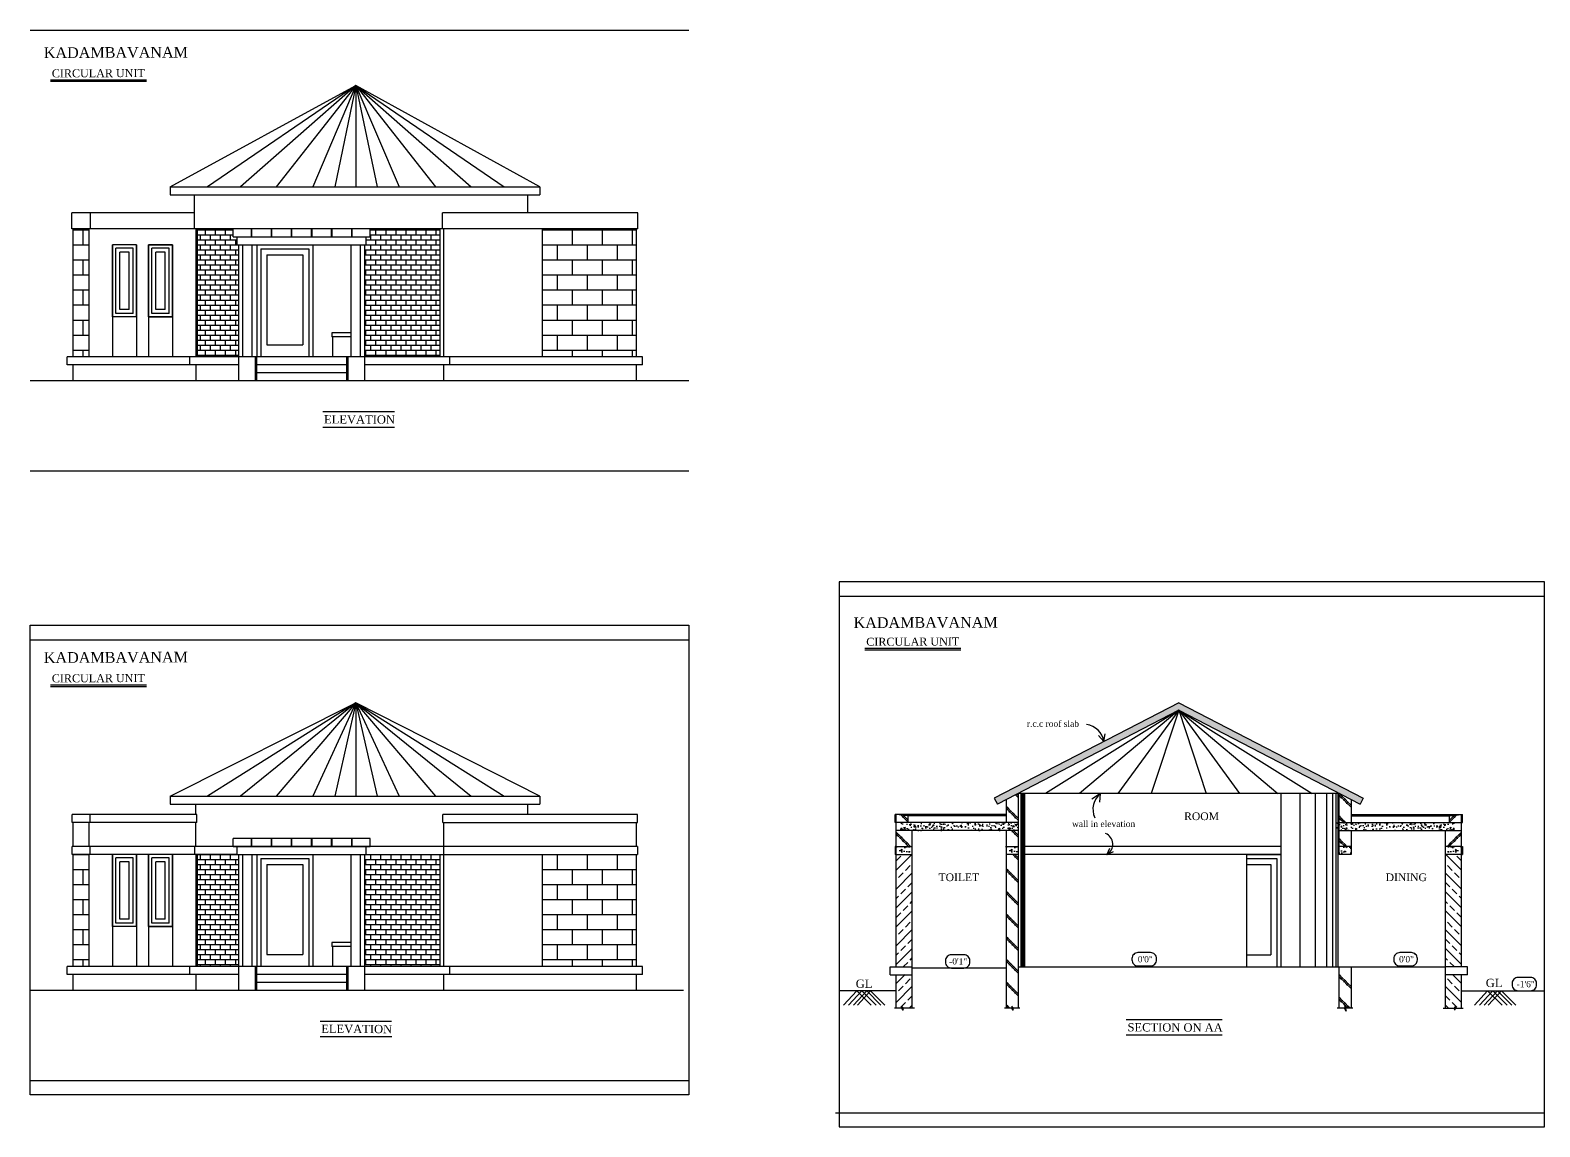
# Model space of a CAD drawing. Extents: x -87 to 3795, y -1857 to 1499.
# Drawn here: x 1972 to 3102, y 677 to 1499 of the extents above; entities that cross this region are included whole.
import ezdxf
from ezdxf.enums import TextEntityAlignment as Align

# ---------------------------------------------------------------- set-up
doc = ezdxf.new("R2010")
doc.units = 0
doc.header["$LTSCALE"] = 20
doc.header["$MEASUREMENT"] = 0
doc.layers.get('0').update_dxf_attribs({"linetype": 'CONTINUOUS'})
for name, color, linetype in [('border', 230, 'CONTINUOUS'), ('DETTEXT', 7, 'CONTINUOUS'), ('DOOR', 1, 'CONTINUOUS'), ('HATCH', 8, 'CONTINUOUS'), ('levels', 2, 'CONTINUOUS'), ('Stone', 8, 'CONTINUOUS'), ('text', 2, 'CONTINUOUS'), ('TEXTS', 2, 'CONTINUOUS'), ('TILE', 22, 'CONTINUOUS'), ('wall', 13, 'CONTINUOUS'), ('window', 4, 'CONTINUOUS')]:
    doc.layers.add(name, color=color, linetype=linetype)
doc.layers.add('correct', color=230, linetype='CONTINUOUS', plot=False)
doc.styles.add('STYLE1', font='times_2.ttf')
doc.styles.add('style5', font='times_2.ttf')
pattern_1 = [(135, (98864.482, 71477.108), (8.4852814, 8.4852814), [3, 0]), (135, (98865.19, 71477.815), (8.4852814, 8.4852814), [3, 0])]
pattern_2 = [(130, (24252.622, 5466.251), (-7.1726018, -0.6275213), [0.75, -8.25]), (185, (24252.622, 5466.251), (1.3875133, 7.5219213), [0.6, -6.6]), (79.5486, (24252.024, 5466.199), (-5.7850938, 6.8943954), [0.637402, -7.011421]), (133.8158, (24252.622, 5468.251), (-10.6724105, -1.65519), [1.125, -12.375]), (83.3644, (24251.732, 5468.113), (-9.346627, 9.7411787), [0.956103, -10.51713]), (188.8158, (24252.622, 5468.251), (-9.3466195, 9.741186), [0.9, -9.9]), (159, (24251.622, 5467.751), (-5.9690705, -4.0261889), [0.75, -8.25]), (214, (24251.622, 5467.751), (-2.4331533, 7.2515005), [0.6, -6.6]), (108.5486, (24251.1244, 5467.416), (-8.4022263, 3.225305), [0.637402, -7.011421]), (142.5, (24252.6218, 5466.2513), (-0.12159855, 3.32893854), [0, -6.52, 0, -6.7, 0, -6.625]), (172.5, (24252.6218, 5466.2513), (-2.6306954, 3.9441171), [0, -3.82, 0, -6.37, 0, -2.525]), (212.5, (24254.8518, 5466.2513), (-5.33822436, -0.22554872), [0, -2.5, 0, -7.8, 0, -10.35]), (222.5, (24255.852, 5466.2513), (-5.8318617, 1.0010498), [0, -3.25, 0, -5.18, 0, -7.35])]
pattern_3 = [(0, (-93401.634, 73218.856), (0, 3.75), []), (90, (-93401.634, 73218.856), (-7.5, 5e-16), [3.75, -3.75]), (90, (-93397.884, 73218.856), (-7.5, 5e-16), [-3.75, 3.75])]
pattern_4 = [(0, (-93401.634, 73675.266), (0, 3.75), []), (90, (-93401.634, 73675.266), (-7.5, 5e-16), [3.75, -3.75]), (90, (-93397.884, 73675.266), (-7.5, 5e-16), [-3.75, 3.75])]

msp = doc.modelspace()

# ---------------------------------------------------------------- hatches: boundary and pattern name
at = {"layer": 'HATCH'}
h = msp.add_hatch(dxfattribs=at)
h.set_pattern_fill('AR-CONC', color=8, style=0)
h.set_pattern_definition([(130, (99036.8405, 73218.856), (-7.17260183, -0.62752135), [0.75, -8.25]), (185, (99036.8405, 73218.856), (1.38751334, 7.52192134), [0.6, -6.6]), (79.5486, (99036.243, 73218.804), (-5.7850938, 6.89439542), [0.6374019, -7.0114211]), (133.8158, (99036.8405, 73220.856), (-10.6724105, -1.65519014), [1.125, -12.375]), (83.3644, (99035.951, 73220.718), (-9.3466271, 9.7411787), [0.9561029, -10.51713]), (188.8158, (99036.84, 73220.856), (-9.3466195, 9.741186), [0.9, -9.9]), (159, (99035.8405, 73220.356), (-5.96907052, -4.0261889), [0.75, -8.25]), (214, (99035.8405, 73220.356), (-2.4331533, 7.25150045), [0.6, -6.6]), (108.5486, (99035.343, 73220.0206), (-8.4022263, 3.22530497), [0.6374019, -7.0114211]), (142.5, (99036.8405, 73218.856), (-0.121598553, 3.32893854), [0, -6.52, 0, -6.7, 0, -6.625]), (172.5, (99036.8405, 73218.856), (-2.63069537, 3.94411712), [0, -3.82, 0, -6.37, 0, -2.525]), (212.5, (99039.0705, 73218.856), (-5.33822436, -0.22554872), [0, -2.5, 0, -7.8, 0, -10.35]), (222.5, (99040.0705, 73218.856), (-5.8318617, 1.00104982), [0, -3.25, 0, -5.18, 0, -7.35])])
h.paths.add_polyline_path([(2773.2, 964.7), (2772.1, 964.1), (2771.3, 963.7), (2693.6, 923.4), (2695.9, 919), (2831.6, 989.3), (2967.3, 919), (2969.6, 923.4), (2831.6, 995)])
h = msp.add_hatch(dxfattribs=at)
h.set_pattern_fill('BRICK HATCH', color=8, angle=45, style=0)
h.set_pattern_definition([(135, (98864.482, 71472.755), (8.4852814, 8.4852814), [3, 0]), (135, (98865.19, 71473.462), (8.4852814, 8.4852814), [3, 0])])
h.paths.add_polyline_path([(2702.6, 905.3), (2702.6, 922.4), (2711.6, 927.1), (2711.6, 905.3)])
h = msp.add_hatch(dxfattribs=at)
h.set_pattern_fill('BRICK HATCH', color=8, angle=45, style=0)
h.set_pattern_definition(pattern_1)
h.paths.add_polyline_path([(2951.6, 905.3), (2960.6, 905.3), (2960.6, 922.4), (2951.6, 927.1)])
h.paths.add_polyline_path([(2960.6, 899.3), (2951.6, 899.3), (2951.6, 887.3), (2960.6, 887.3)])
h = msp.add_hatch(dxfattribs=at)
h.set_pattern_fill('BRICK HATCH', color=8, angle=45, style=0)
h.set_pattern_definition([(135, (98861.317, 71477.108), (8.4852814, 8.4852814), [3, 0]), (135, (98862.024, 71477.815), (8.4852814, 8.4852814), [3, 0])])
h.paths.add_polyline_path([(2629.2, 905.3), (2629.2, 910.3), (2620.2, 911.3), (2620.2, 905.3)])
h = msp.add_hatch(dxfattribs=at)
h.set_pattern_fill('AR-CONC', color=256, style=0)
h.set_pattern_definition([(130, (24252.622, 5472.251), (-7.1726018, -0.6275213), [0.75, -8.25]), (185, (24252.622, 5472.251), (1.3875133, 7.5219213), [0.6, -6.6]), (79.5486, (24252.024, 5472.199), (-5.7850938, 6.8943954), [0.637402, -7.011421]), (133.8158, (24252.622, 5474.251), (-10.6724105, -1.65519), [1.125, -12.375]), (83.3644, (24251.732, 5474.113), (-9.346627, 9.7411787), [0.956103, -10.51713]), (188.8158, (24252.622, 5474.251), (-9.3466195, 9.741186), [0.9, -9.9]), (159, (24251.622, 5473.751), (-5.9690705, -4.0261889), [0.75, -8.25]), (214, (24251.622, 5473.751), (-2.4331533, 7.2515005), [0.6, -6.6]), (108.5486, (24251.1244, 5473.416), (-8.4022263, 3.225305), [0.637402, -7.011421]), (142.5, (24252.6218, 5472.2513), (-0.12159855, 3.32893854), [0, -6.52, 0, -6.7, 0, -6.625]), (172.5, (24252.6218, 5472.2513), (-2.6306954, 3.9441171), [0, -3.82, 0, -6.37, 0, -2.525]), (212.5, (24254.8518, 5472.2513), (-5.33822436, -0.22554872), [0, -2.5, 0, -7.8, 0, -10.35]), (222.5, (24255.852, 5472.2513), (-5.8318617, 1.0010498), [0, -3.25, 0, -5.18, 0, -7.35])])
h.paths.add_polyline_path([(2623.4, 905.3), (2711.6, 905.3), (2711.6, 899.3), (2623.4, 899.3)])
h = msp.add_hatch(dxfattribs=at)
h.set_pattern_fill('AR-CONC', color=256, style=0)
h.set_pattern_definition([(50, (-18591.1185, 5472.251), (7.1726018, -0.6275213), [0.75, -8.25]), (355, (-18591.1185, 5472.251), (-1.3875133, 7.5219213), [0.6, -6.6]), (100.4514, (-18590.521, 5472.199), (5.7850938, 6.8943954), [0.637402, -7.011421]), (46.1842, (-18591.1185, 5474.251), (10.6724105, -1.65519), [1.125, -12.375]), (96.6356, (-18590.229, 5474.113), (9.346627, 9.7411787), [0.956103, -10.51713]), (351.1842, (-18591.119, 5474.251), (9.3466195, 9.741186), [0.9, -9.9]), (21, (-18590.1185, 5473.751), (5.9690705, -4.0261889), [0.75, -8.25]), (326, (-18590.1185, 5473.751), (2.4331533, 7.2515005), [0.6, -6.6]), (71.4514, (-18589.621, 5473.416), (8.4022263, 3.225305), [0.637402, -7.011421]), (37.5, (-18591.1185, 5472.2513), (0.12159855, 3.32893854), [0, -6.52, 0, -6.7, 0, -6.625]), (7.5, (-18591.1185, 5472.2513), (2.6306954, 3.9441171), [0, -3.82, 0, -6.37, 0, -2.525]), (327.5, (-18593.3485, 5472.2513), (5.33822436, -0.22554872), [0, -2.5, 0, -7.8, 0, -10.35]), (317.5, (-18594.3485, 5472.2513), (5.8318617, 1.0010498), [0, -3.25, 0, -5.18, 0, -7.35])])
h.paths.add_polyline_path([(3038.1, 905.3), (2949.9, 905.3), (2949.9, 899.3), (3038.1, 899.3)])
h = msp.add_hatch(dxfattribs=at)
h.set_pattern_fill('BRICK HATCH', color=8, angle=45, style=0)
h.set_pattern_definition([(45, (-93197.945, 71477.108), (-8.4852814, 8.4852814), [3, 0]), (45, (-93198.652, 71477.815), (-8.4852814, 8.4852814), [3, 0])])
h.paths.add_polyline_path([(3034.2, 905.3), (3034.2, 910.3), (3043.2, 911.3), (3043.2, 905.3)])
h = msp.add_hatch(dxfattribs=at)
h.set_pattern_fill('BRICK HATCH', color=8, angle=45, style=0)
h.set_pattern_definition([(135, (98861.317, 71459.219), (8.4852814, 8.4852814), [3, 0]), (135, (98862.024, 71459.926), (8.4852814, 8.4852814), [3, 0])])
h.paths.add_polyline_path([(2632.2, 887.4), (2632.2, 899.3), (2620.2, 899.3), (2620.2, 887.4)])
h = msp.add_hatch(dxfattribs=at)
h.set_pattern_fill('BRICK HATCH', color=8, angle=45, style=0)
h.set_pattern_definition(pattern_1)
h.paths.add_polyline_path([(2702.6, 887.3), (2711.6, 887.3), (2711.6, 899.3), (2702.6, 899.3)])
h = msp.add_hatch(dxfattribs=at)
h.set_pattern_fill('BRICK HATCH', color=8, angle=45, style=0)
h.set_pattern_definition([(45, (-93197.945, 71459.219), (-8.4852814, 8.4852814), [3, 0]), (45, (-93198.652, 71459.926), (-8.4852814, 8.4852814), [3, 0])])
h.paths.add_polyline_path([(3031.2, 887.4), (3031.2, 899.3), (3043.2, 899.3), (3043.2, 887.4)])
h = msp.add_hatch(dxfattribs=at)
h.set_pattern_fill('AR-CONC', color=256, style=0)
h.set_pattern_definition([(130, (24170.2413, 5466.251), (-7.1726018, -0.6275213), [0.75, -8.25]), (185, (24170.241, 5466.251), (1.3875133, 7.5219213), [0.6, -6.6]), (79.5486, (24169.6436, 5466.199), (-5.7850938, 6.8943954), [0.637402, -7.011421]), (133.8158, (24170.241, 5468.251), (-10.6724105, -1.65519), [1.125, -12.375]), (83.3644, (24169.352, 5468.113), (-9.346627, 9.7411787), [0.956103, -10.51713]), (188.8158, (24170.241, 5468.251), (-9.3466195, 9.741186), [0.9, -9.9]), (159, (24169.2413, 5467.751), (-5.9690705, -4.0261889), [0.75, -8.25]), (214, (24169.241, 5467.751), (-2.4331533, 7.2515005), [0.6, -6.6]), (108.5486, (24168.744, 5467.416), (-8.4022263, 3.225305), [0.637402, -7.011421]), (142.5, (24170.2413, 5466.2513), (-0.12159855, 3.32893854), [0, -6.52, 0, -6.7, 0, -6.625]), (172.5, (24170.2413, 5466.2513), (-2.6306954, 3.9441171), [0, -3.82, 0, -6.37, 0, -2.525]), (212.5, (24172.4713, 5466.2513), (-5.33822436, -0.22554872), [0, -2.5, 0, -7.8, 0, -10.35]), (222.5, (24173.4713, 5466.2513), (-5.8318617, 1.0010498), [0, -3.25, 0, -5.18, 0, -7.35])])
h.paths.add_polyline_path([(2620.2, 887.4), (2632.2, 887.4), (2632.2, 881.4), (2620.2, 881.4)])
h = msp.add_hatch(dxfattribs=at)
h.set_pattern_fill('ANSI33', color=256, scale=40, style=0)
h.set_pattern_definition([(45, (-94920.049, 73218.856), (-7.0710678, 7.0710678), []), (45, (-94912.978, 73218.856), (-7.0710678, 7.0710678), [5, -2.5])])
h.paths.add_polyline_path([(2632.2, 791.4), (2620.2, 791.4), (2620.2, 766.2), (2624.4, 766.2), (2625.3, 764.8), (2624.4, 767.8), (2625.3, 766.2), (2632.2, 766.2)])
h.paths.add_polyline_path([(2632.2, 881.4), (2620.2, 881.4), (2620.2, 797.4), (2632.2, 797.4)])
h = msp.add_hatch(dxfattribs=at)
h.set_pattern_fill('AR-CONC', color=256, style=0)
h.set_pattern_definition(pattern_2)
h.paths.add_polyline_path([(2702.6, 887.3), (2711.6, 887.3), (2711.6, 881.3), (2702.6, 881.3)])
h = msp.add_hatch(dxfattribs=at)
h.set_pattern_fill('BRICK HATCH', color=8, angle=45, style=0)
h.set_pattern_definition(pattern_1)
h.paths.add_polyline_path([(2711.6, 881.3), (2702.6, 881.3), (2702.6, 766.2), (2706.8, 766.2), (2707.7, 764.8), (2706.8, 767.8), (2707.7, 766.2), (2711.6, 766.2)])
h = msp.add_hatch(dxfattribs=at)
h.set_pattern_fill('AR-CONC', color=256, style=0)
h.set_pattern_definition(pattern_2)
h.paths.add_polyline_path([(2951.6, 887.3), (2960.6, 887.3), (2960.6, 881.3), (2951.6, 881.3)])
h = msp.add_hatch(dxfattribs=at)
h.set_pattern_fill('AR-CONC', color=256, style=0)
h.set_pattern_definition([(50, (-18506.8685, 5466.251), (7.1726018, -0.6275213), [0.75, -8.25]), (355, (-18506.8685, 5466.251), (-1.3875133, 7.5219213), [0.6, -6.6]), (100.4514, (-18506.271, 5466.199), (5.7850938, 6.8943954), [0.637402, -7.011421]), (46.1842, (-18506.8685, 5468.251), (10.6724105, -1.65519), [1.125, -12.375]), (96.6356, (-18505.979, 5468.113), (9.346627, 9.7411787), [0.956103, -10.51713]), (351.1842, (-18506.869, 5468.251), (9.3466195, 9.741186), [0.9, -9.9]), (21, (-18505.8685, 5467.751), (5.9690705, -4.0261889), [0.75, -8.25]), (326, (-18505.8685, 5467.751), (2.4331533, 7.2515005), [0.6, -6.6]), (71.4514, (-18505.371, 5467.416), (8.4022263, 3.225305), [0.637402, -7.011421]), (37.5, (-18506.8685, 5466.2513), (0.12159855, 3.32893854), [0, -6.52, 0, -6.7, 0, -6.625]), (7.5, (-18506.8685, 5466.2513), (2.6306954, 3.9441171), [0, -3.82, 0, -6.37, 0, -2.525]), (327.5, (-18509.0985, 5466.2513), (5.33822436, -0.22554872), [0, -2.5, 0, -7.8, 0, -10.35]), (317.5, (-18510.0985, 5466.2513), (5.8318617, 1.0010498), [0, -3.25, 0, -5.18, 0, -7.35])])
h.paths.add_polyline_path([(3043.2, 887.4), (3031.2, 887.4), (3031.2, 881.4), (3043.2, 881.4)])
h = msp.add_hatch(dxfattribs=at)
h.set_pattern_fill('ANSI33', color=256, scale=40, style=0)
h.set_pattern_definition([(135, (100583.422, 73218.856), (7.0710678, 7.0710678), []), (135, (100576.351, 73218.856), (7.0710678, 7.0710678), [5, -2.5])])
h.paths.add_polyline_path([(3031.2, 791.4), (3043.2, 791.4), (3043.2, 766.2), (3039, 766.2), (3038.1, 764.8), (3039, 767.8), (3038, 766.2), (3031.2, 766.2)])
h.paths.add_polyline_path([(3031.2, 881.4), (3043.2, 881.4), (3043.2, 797.4), (3031.2, 797.4)])
h = msp.add_hatch(dxfattribs=at)
h.set_pattern_fill('BRICK HATCH', color=8, angle=45, style=0)
h.set_pattern_definition(pattern_1)
h.paths.add_polyline_path([(2960.6, 797.3), (2951.6, 797.3), (2951.6, 766.2), (2955.6, 766.2), (2956.9, 764.1), (2955.8, 768.5), (2957.1, 766.2), (2960.6, 766.2)])
at = {"layer": 'Stone', "lineweight": -2}
h = msp.add_hatch(dxfattribs=at)
h.set_pattern_fill('BRICK', color=8, scale=45, style=0)
h.set_pattern_definition([(0, (-95638.32, 73675.266), (0, 11.25), []), (90, (-95638.32, 73675.266), (-22.5, 1e-15), [11.25, -11.25]), (90, (-95627.07, 73675.266), (-22.5, 1e-15), [-11.25, 11.25])])
h.paths.add_polyline_path([(2016.3, 1349.9), (2004.3, 1349.9), (2004.3, 1253.9), (2016.3, 1253.9)])
h = msp.add_hatch(dxfattribs=at)
h.set_pattern_fill('BRICK', color=8, scale=45, style=0)
h.set_pattern_definition([(0, (-95609.564, 73675.266), (0, 11.25), []), (90, (-95609.564, 73675.266), (-22.5, 1e-15), [11.25, -11.25]), (90, (-95598.314, 73675.266), (-22.5, 1e-15), [-11.25, 11.25])])
h.paths.add_polyline_path([(2355.6, 1253.9), (2425.8, 1253.9), (2425.8, 1349.9), (2355.6, 1349.9)])
h = msp.add_hatch(dxfattribs=at)
h.set_pattern_fill('BRICK', color=8, scale=45, style=0)
h.set_pattern_definition([(0, (-95638.32, 73218.856), (0, 11.25), []), (90, (-95638.32, 73218.856), (-22.5, 1e-15), [11.25, -11.25]), (90, (-95627.07, 73218.856), (-22.5, 1e-15), [-11.25, 11.25])])
h.paths.add_polyline_path([(2016.3, 881.4), (2004.3, 881.4), (2004.3, 797.4), (2016.3, 797.4)])
h = msp.add_hatch(dxfattribs=at)
h.set_pattern_fill('BRICK', color=8, scale=45, style=0)
h.set_pattern_definition([(0, (-95609.564, 73218.856), (0, 11.25), []), (90, (-95609.564, 73218.856), (-22.5, 1e-15), [11.25, -11.25]), (90, (-95598.314, 73218.856), (-22.5, 1e-15), [-11.25, 11.25])])
h.paths.add_polyline_path([(2425.8, 881.4), (2355.6, 881.4), (2355.6, 797.4), (2425.8, 797.4)])
at = {"layer": 'TILE'}
h = msp.add_hatch(dxfattribs=at)
h.set_pattern_fill('BRICK', color=256, scale=15, style=0)
h.set_pattern_definition(pattern_4)
h.paths.add_polyline_path([(2097.2, 1349.9), (2097.2, 1253.9), (2128.1, 1253.9), (2128.1, 1337.9), (2127.1, 1337.9), (2127.1, 1343.9), (2124.1, 1343.9), (2124.1, 1349.9)])
h = msp.add_hatch(dxfattribs=at)
h.set_pattern_fill('BRICK', color=256, scale=15, style=0)
h.set_pattern_definition(pattern_4)
h.paths.add_polyline_path([(2278.9, 1253.9), (2278.9, 1349.9), (2226.6, 1349.9), (2226.6, 1343.9), (2223.6, 1343.9), (2223.6, 1337.9), (2222.6, 1337.9), (2222.6, 1253.9)])
h = msp.add_hatch(dxfattribs=at)
h.set_pattern_fill('BRICK', color=256, scale=15, style=0)
h.set_pattern_definition(pattern_3)
h.paths.add_polyline_path([(2128.1, 881.4), (2097.2, 881.4), (2097.2, 797.4), (2128.1, 797.4)])
h = msp.add_hatch(dxfattribs=at)
h.set_pattern_fill('BRICK', color=256, scale=15, style=0)
h.set_pattern_definition(pattern_3)
h.paths.add_polyline_path([(2278.9, 881.4), (2222.6, 881.4), (2222.6, 797.4), (2278.9, 797.4)])

# ---------------------------------------------------------------- linework, layer by layer
at = {"color": 8}
for p, q in [((2215.8, 1457.1), (2104.8, 1381.3)), ((2215.8, 1457.1), (2129.5, 1381.3)), ((2215.8, 1457.1), (2156.2, 1381.3)), ((2215.8, 1457.1), (2183.6, 1381.3)), ((2215.8, 1457.1), (2200, 1381.3)), ((2215.8, 1457.1), (2215.8, 1381.3)), ((2215.8, 1457.1), (2326.9, 1381.3)), ((2215.8, 1457.1), (2302.2, 1381.3)), ((2215.8, 1457.1), (2275.4, 1381.3)), ((2215.8, 1457.1), (2248.1, 1381.3)), ((2215.8, 1457.1), (2231.7, 1381.3)), ((2215.8, 995), (2104.8, 925)), ((2215.8, 995), (2129.5, 925)), ((2215.8, 995), (2156.2, 925)), ((2215.8, 995), (2183.6, 925)), ((2215.8, 995), (2200, 925)), ((2215.8, 995), (2215.8, 925)), ((2215.8, 995), (2326.9, 925)), ((2215.8, 995), (2302.2, 925)), ((2215.8, 995), (2275.4, 925)), ((2215.8, 995), (2248.1, 925)), ((2215.8, 995), (2231.7, 925)), ((2831.6, 989.3), (2731.8, 927.1)), ((2831.6, 989.3), (2757.4, 927.1)), ((2831.6, 989.3), (2786, 927.1)), ((2831.6, 989.3), (2811.1, 927.1)), ((2831.6, 989.3), (2931.4, 927.1)), ((2831.6, 989.3), (2905.7, 927.1)), ((2831.6, 989.3), (2877.2, 927.1)), ((2831.6, 989.3), (2852.1, 927.1))]:
    msp.add_line(p, q, dxfattribs=at)
for p, q in [((2097.2, 1253.9), (2097.2, 1349.9)), ((2124.1, 1343.9), (2124.1, 1349.9)), ((2137.7, 1343.9), (2137.7, 1349.9)), ((2138, 1343.9), (2138, 1349.9)), ((2152.7, 1343.9), (2152.7, 1349.9)), ((2153, 1343.9), (2153, 1349.9)), ((2167.7, 1343.9), (2167.7, 1349.9)), ((2168, 1343.9), (2168, 1349.9)), ((2182.7, 1343.9), (2182.7, 1349.9)), ((2183, 1343.9), (2183, 1349.9)), ((2197.7, 1343.9), (2197.7, 1349.9)), ((2198, 1343.9), (2198, 1349.9)), ((2212.7, 1343.9), (2212.7, 1349.9)), ((2213, 1343.9), (2213, 1349.9)), ((2226.6, 1343.9), (2226.6, 1349.9)), ((2278.9, 1253.9), (2278.9, 1349.9)), ((2124.1, 1343.9), (2226.6, 1343.9)), ((2131.3, 1253.9), (2131.3, 1337.9)), ((2138.3, 1253.9), (2138.3, 1337.9)), ((2212.3, 1253.9), (2212.3, 1337.9)), ((2219.3, 1253.9), (2219.3, 1337.9)), ((2212.3, 1271.9), (2197.8, 1271.9)), ((2197.8, 1271.9), (2197.8, 1268.9)), ((2212.3, 1268.9), (2197.8, 1268.9)), ((2198.6, 1253.9), (2198.6, 1268.9)), ((2222.6, 1253.9), (2128.1, 1253.9)), ((2140.6, 1235.9), (2140.6, 1253.9)), ((2141.6, 1235.9), (2141.6, 1253.9)), ((2209.1, 1247.9), (2141.6, 1247.9)), ((2209.1, 1235.9), (2209.1, 1253.9)), ((2210.1, 1235.9), (2210.1, 1253.9)), ((2209.1, 1241.9), (2141.6, 1241.9)), ((2951.6, 927.1), (2711.6, 927.1)), ((2226.6, 893.4), (2124.1, 893.4)), ((2124.1, 887.4), (2124.1, 893.4)), ((2137.7, 887.4), (2137.7, 893.4)), ((2138, 887.4), (2138, 893.4)), ((2152.7, 887.4), (2152.7, 893.4)), ((2153, 887.4), (2153, 893.4)), ((2167.7, 887.4), (2167.7, 893.4)), ((2168, 887.4), (2168, 893.4)), ((2182.7, 887.4), (2182.7, 893.4)), ((2183, 887.4), (2183, 893.4)), ((2197.7, 887.4), (2197.7, 893.4)), ((2198, 887.4), (2198, 893.4)), ((2212.7, 887.4), (2212.7, 893.4)), ((2213, 887.4), (2213, 893.4)), ((2226.6, 887.4), (2226.6, 893.4)), ((2097.2, 797.4), (2097.2, 881.4)), ((2124.1, 887.4), (2226.6, 887.4)), ((2131.3, 797.4), (2131.3, 881.4)), ((2138.3, 797.4), (2138.3, 881.4)), ((2212.3, 797.4), (2212.3, 881.4)), ((2219.3, 797.4), (2219.3, 881.4)), ((2278.9, 797.4), (2278.9, 881.4)), ((2212.3, 815.4), (2197.8, 815.4)), ((2197.8, 815.4), (2197.8, 812.4)), ((2212.3, 812.4), (2197.8, 812.4)), ((2198.6, 797.4), (2198.6, 812.4)), ((2222.6, 797.4), (2128.1, 797.4)), ((2140.6, 779.4), (2140.6, 797.4)), ((2141.6, 779.4), (2141.6, 797.4)), ((2209.1, 791.4), (2141.6, 791.4)), ((2209.1, 779.4), (2209.1, 797.4)), ((2210.1, 779.4), (2210.1, 797.4)), ((2209.1, 785.4), (2141.6, 785.4))]:
    msp.add_line(p, q)
for points in [[(2961.8, 766.2), (2957.1, 766.2), (2955.8, 768.5), (2956.9, 764.1), (2955.6, 766.2), (2950.3, 766.2)], [(2633.9, 766.2), (2625.3, 766.2), (2624.4, 767.8), (2625.3, 764.8), (2624.4, 766.2), (2618.9, 766.2)], [(2712.8, 766.2), (2707.7, 766.2), (2706.8, 767.8), (2707.7, 764.8), (2706.8, 766.2), (2701.3, 766.2)], [(3029.5, 766.2), (3038, 766.2), (3039, 767.8), (3038.1, 764.8), (3039, 766.2), (3044.5, 766.2)]]:
    msp.add_lwpolyline(points)
at = {"layer": 'border', "lineweight": -2}
for p, q in [((1972.1, 1498.6), (2464.9, 1498.6)), ((1972.1, 1168.6), (2464.9, 1168.6)), ((2577.4, 1074.8), (3105.4, 1074.8)), ((1972.1, 1042.1), (2464.9, 1042.1)), ((1972.1, 712.2), (2464.9, 712.2)), ((2574.7, 688), (3105.4, 688))]:
    msp.add_line(p, q, dxfattribs=at)
at = {"layer": 'correct', "color": 3}
for points in [[(2577.4, 1085.4), (2577.4, 677.4), (3105.4, 677.4), (3105.4, 1085.4)], [(1972.1, 1053.1), (2464.9, 1053.1), (2464.9, 701.3), (1972.1, 701.3)]]:
    msp.add_lwpolyline(points, close=True, dxfattribs=at)
at = {"layer": 'DETTEXT'}
for points in [[(2771.6, 970.4), (2775.6, 965.9), (2776.5, 971.7)], [(2772.6, 920.4), (2773.2, 927.1), (2766.7, 922.8)], [(2779.7, 885.9), (2777.9, 881.3), (2782.9, 883.5)]]:
    msp.add_lwpolyline(points, dxfattribs=at)
for centre, radius, start, end in [((2760.8, 963.7), 15, 8.6751, 82.6959), ((2782.4, 915.3), 15, 127.9992, 205.2167), ((2773.4, 889), 8.83, 300.4279, 67.0922)]:
    msp.add_arc(centre, radius, start, end, dxfattribs=at)
at = {"layer": 'DOOR'}
for p, q in [((2141.6, 1337.9), (2183.6, 1337.9)), ((2141.6, 1337.9), (2141.6, 1253.9)), ((2144.6, 1334.9), (2180.6, 1334.9)), ((2144.6, 1334.9), (2144.6, 1253.9)), ((2180.6, 1334.9), (2180.6, 1253.9)), ((2183.6, 1337.9), (2183.6, 1253.9)), ((2149.1, 1330.4), (2176.1, 1330.4)), ((2149.1, 1330.4), (2149.1, 1262.9)), ((2176.1, 1330.4), (2176.1, 1262.9)), ((2149.1, 1262.9), (2176.1, 1262.9)), ((2141.6, 881.4), (2183.6, 881.4)), ((2141.6, 881.4), (2141.6, 797.4)), ((2183.6, 881.4), (2183.6, 797.4)), ((2882.4, 881.3), (2908.1, 881.3)), ((2908.1, 881.3), (2908.1, 797.3)), ((2144.6, 878.4), (2144.6, 797.4)), ((2144.6, 878.4), (2180.6, 878.4)), ((2149.1, 873.9), (2176.1, 873.9)), ((2149.1, 873.9), (2149.1, 806.4)), ((2176.1, 873.9), (2176.1, 806.4)), ((2180.6, 878.4), (2180.6, 797.4)), ((2882.4, 878.3), (2905.1, 878.3)), ((2882.4, 873.8), (2900.6, 873.8)), ((2900.6, 873.8), (2900.6, 806.3)), ((2905.1, 878.3), (2905.1, 797.3)), ((2149.1, 806.4), (2176.1, 806.4)), ((2882.4, 806.3), (2900.6, 806.3))]:
    msp.add_line(p, q, dxfattribs=at)
at = {"layer": 'levels', "color": 7}
for points in [[(2670.9, 806.3), (2661.5, 806.3, 0.414214), (2657, 801.8), (2657, 800.8, 0.414214), (2661.5, 796.3), (2670.9, 796.3, 0.414214), (2675.4, 800.8), (2675.4, 801.8, 0.414214)], [(2810.5, 807.9), (2801.1, 807.9, 0.414214), (2796.6, 803.4), (2796.6, 802.5, 0.414214), (2801.1, 798), (2810.5, 798, 0.414214), (2815, 802.5), (2815, 803.4, 0.414214)], [(3005.7, 807.9), (2997.1, 807.9, 0.414214), (2992.6, 803.4), (2992.6, 802.4, 0.414214), (2997.1, 797.9), (3005.7, 797.9, 0.414214), (3010.2, 802.4), (3010.2, 803.4, 0.414214)], [(3094.9, 789.3), (3085.6, 789.3, 0.414214), (3081.1, 784.8), (3081.1, 783.8, 0.414214), (3085.6, 779.3), (3094.9, 779.3, 0.414214), (3099.4, 783.8), (3099.4, 784.8, 0.414214)]]:
    msp.add_lwpolyline(points, format="xyb", close=True, dxfattribs=at)
at = {"layer": 'TEXTS', "color": 7}
for p, q in [((2059.1, 1461.1), (1987.2, 1461.1)), ((2059.1, 1460), (1987.2, 1460)), ((2668.5, 1035.5), (2596.7, 1035.5)), ((2668.5, 1034.4), (2596.7, 1034.4)), ((2059.1, 1008.2), (1987.2, 1008.2)), ((2059.1, 1007), (1987.2, 1007))]:
    msp.add_line(p, q, dxfattribs=at)
at = {"layer": 'TEXTS'}
for p, q in [((2244.7, 1212.7), (2191.1, 1212.7)), ((2244.8, 1201.1), (2191.1, 1201.1)), ((2864.1, 757.5), (2792.4, 757.5)), ((2242.6, 756.3), (2189.1, 756.3)), ((2864.2, 746), (2792.4, 746)), ((2242.8, 744.7), (2189.1, 744.7))]:
    msp.add_line(p, q, dxfattribs=at)
at = {"layer": 'wall'}
for p, q in [((2076.8, 1381.3), (2215.8, 1457.1)), ((2353.5, 1381.3), (2215.8, 1457.1)), ((2076.8, 1381.3), (2353.5, 1381.3)), ((2076.8, 1381.3), (2076.8, 1375.3)), ((2353.5, 1381.3), (2353.5, 1375.3)), ((2076.8, 1375.3), (2353.5, 1375.3)), ((2095.1, 1349.9), (2095.1, 1375.3)), ((2344.5, 1361.9), (2344.5, 1375.3)), ((2017.3, 1361.9), (2003.3, 1361.9)), ((2003.3, 1349.9), (2003.3, 1361.9)), ((2095.1, 1361.9), (2017.3, 1361.9)), ((2017.3, 1349.9), (2017.3, 1361.9)), ((2280.6, 1349.9), (2280.6, 1361.9)), ((2426.8, 1361.9), (2280.6, 1361.9)), ((2426.8, 1349.9), (2426.8, 1361.9)), ((2017.3, 1349.9), (2003.3, 1349.9)), ((2004.3, 1253.9), (2004.3, 1349.9)), ((2016.3, 1253.9), (2016.3, 1349.9)), ((2086.8, 1349.9), (2017.3, 1349.9)), ((2280.6, 1349.9), (2085.8, 1349.9)), ((2096.1, 1349.9), (2096.1, 1253.9)), ((2426.8, 1349.9), (2280.6, 1349.9)), ((2281.6, 1253.9), (2281.6, 1349.9)), ((2355.6, 1253.9), (2355.6, 1349.9)), ((2425.8, 1253.9), (2425.8, 1349.9)), ((2033.7, 1337.9), (2033.7, 1253.9)), ((2051.7, 1337.9), (2033.7, 1337.9)), ((2051.7, 1337.9), (2051.7, 1253.9)), ((2060.7, 1337.9), (2060.7, 1253.9)), ((2060.7, 1337.9), (2078.7, 1337.9)), ((2078.7, 1337.9), (2078.7, 1253.9)), ((2127.1, 1337.9), (2127.1, 1343.9)), ((2127.1, 1337.9), (2223.6, 1337.9)), ((2128.1, 1337.9), (2128.1, 1235.9)), ((2222.6, 1235.9), (2222.6, 1337.9)), ((2223.6, 1337.9), (2223.6, 1343.9)), ((2051.7, 1283.9), (2033.7, 1283.9)), ((2060.7, 1283.9), (2078.7, 1283.9)), ((2128.1, 1253.9), (1999.8, 1253.9)), ((1999.8, 1247.9), (1999.8, 1253.9)), ((2128.1, 1247.9), (1999.8, 1247.9)), ((2004.3, 1235.9), (2004.3, 1247.9)), ((2091.6, 1247.9), (2091.6, 1253.9)), ((2096.1, 1247.9), (2096.1, 1235.9)), ((2430.3, 1253.9), (2222.6, 1253.9)), ((2430.3, 1247.9), (2222.6, 1247.9)), ((2281.6, 1235.9), (2281.6, 1247.9)), ((2286.1, 1247.9), (2286.1, 1253.9)), ((2425.8, 1235.9), (2425.8, 1247.9)), ((2430.3, 1247.9), (2430.3, 1253.9)), ((2464.9, 1235.9), (1972.1, 1235.9)), ((2076.8, 925), (2215.8, 995)), ((2353.5, 925), (2215.8, 995)), ((2831.6, 995), (2693.6, 923.4)), ((2831.6, 995), (2969.6, 923.4)), ((2831.6, 989.3), (2695.9, 919)), ((2831.6, 989.3), (2967.3, 919)), ((2711.6, 766.2), (2711.6, 927.1)), ((2951.6, 881.3), (2951.6, 927.1)), ((2076.8, 925), (2353.5, 925)), ((2076.8, 925), (2076.8, 919)), ((2076.8, 919), (2353.5, 919)), ((2096.1, 911.3), (2096.1, 919)), ((2344.5, 911.3), (2344.5, 919)), ((2353.5, 925), (2353.5, 919)), ((2693.6, 923.4), (2695.9, 919)), ((2702.6, 922.4), (2702.6, 905.3)), ((2960.6, 922.4), (2960.6, 905.3)), ((2969.6, 923.4), (2967.3, 919)), ((2003.5, 905.3), (2003.5, 911.3)), ((2017, 911.3), (2003.5, 911.3)), ((2017, 905.3), (2003.5, 905.3)), ((2004.3, 887.4), (2004.3, 905.3)), ((2016.3, 887.4), (2016.3, 905.3)), ((2096.8, 911.3), (2017, 911.3)), ((2017, 905.3), (2017, 911.3)), ((2096.8, 905.3), (2017, 905.3)), ((2096.1, 887.4), (2096.1, 905.3)), ((2096.8, 905.3), (2096.8, 911.3)), ((2280.8, 905.3), (2280.8, 911.3)), ((2426.6, 911.3), (2280.8, 911.3)), ((2280.8, 905.3), (2426.6, 905.3)), ((2281.6, 797.4), (2281.6, 905.3)), ((2425.8, 887.4), (2425.8, 905.3)), ((2426.6, 905.3), (2426.6, 911.3)), ((2619.5, 905.3), (2619.5, 911.3)), ((2620.2, 911.3), (2619.5, 911.3)), ((2620.2, 905.3), (2619.5, 905.3)), ((2629.2, 910.3), (2620.2, 911.3)), ((2620.2, 797.3), (2620.2, 911.3)), ((2711.6, 905.3), (2620.2, 905.3)), ((2629.2, 905.3), (2629.2, 910.3)), ((2951.6, 905.3), (3043.2, 905.3)), ((3034.2, 910.3), (3043.2, 911.3)), ((3034.2, 905.3), (3034.2, 910.3)), ((3043.2, 797.3), (3043.2, 911.3)), ((3043.2, 911.3), (3043.9, 911.3)), ((3043.2, 905.3), (3043.9, 905.3)), ((3043.9, 905.3), (3043.9, 911.3)), ((2711.6, 899.3), (2620.2, 899.3)), ((2632.2, 766.2), (2632.2, 899.3)), ((2702.6, 899.3), (2702.6, 766.2)), ((2951.6, 899.3), (3043.2, 899.3)), ((2960.6, 899.3), (2960.6, 881.3)), ((3031.2, 766.2), (3031.2, 899.3)), ((2003.5, 881.4), (2003.5, 887.4)), ((2017, 887.4), (2003.5, 887.4)), ((2017, 881.4), (2003.5, 881.4)), ((2004.3, 797.4), (2004.3, 881.4)), ((2016.3, 797.4), (2016.3, 881.4)), ((2017, 881.4), (2017, 887.4)), ((2426.6, 887.4), (2017, 887.4)), ((2096.1, 881.4), (2017, 881.4)), ((2033.7, 881.4), (2033.7, 797.4)), ((2051.7, 881.4), (2051.7, 797.4)), ((2060.7, 881.4), (2060.7, 797.4)), ((2078.7, 881.4), (2078.7, 797.4)), ((2095.3, 881.4), (2095.3, 887.4)), ((2096.1, 881.4), (2096.1, 797.4)), ((2127.1, 881.4), (2096.1, 881.4)), ((2127.1, 881.4), (2127.1, 887.4)), ((2127.1, 881.4), (2223.6, 881.4)), ((2128.1, 881.4), (2128.1, 779.4)), ((2222.6, 779.4), (2222.6, 881.4)), ((2223.6, 881.4), (2223.6, 887.4)), ((2223.6, 881.4), (2281.6, 881.4)), ((2281.6, 881.4), (2426.6, 881.4)), ((2355.6, 797.4), (2355.6, 881.4)), ((2425.8, 797.4), (2425.8, 881.4)), ((2426.6, 887.4), (2426.6, 881.4)), ((2619.5, 887.4), (2619.5, 881.4)), ((2620.2, 887.4), (2619.5, 887.4)), ((2620.2, 881.4), (2619.5, 881.4)), ((2620.2, 887.4), (2632.2, 887.4)), ((2620.2, 881.4), (2632.2, 881.4)), ((2702.6, 887.3), (2711.6, 887.3)), ((2711.6, 881.3), (2702.6, 881.3)), ((2960.6, 887.3), (2951.6, 887.3)), ((2960.6, 881.3), (2951.6, 881.3)), ((3043.2, 887.4), (3031.2, 887.4)), ((3043.2, 881.4), (3031.2, 881.4)), ((3043.2, 887.4), (3043.9, 887.4)), ((3043.2, 881.4), (3043.9, 881.4)), ((3043.9, 887.4), (3043.9, 881.4)), ((2051.7, 827.4), (2033.7, 827.4)), ((2060.7, 827.4), (2078.7, 827.4)), ((2128.1, 797.4), (1999.8, 797.4)), ((1999.8, 791.4), (1999.8, 797.4)), ((2128.1, 791.4), (1999.8, 791.4)), ((2004.3, 779.4), (2004.3, 791.4)), ((2091.6, 791.4), (2091.6, 797.4)), ((2096.1, 791.4), (2096.1, 779.4)), ((2430.3, 797.4), (2222.6, 797.4)), ((2430.3, 791.4), (2222.6, 791.4)), ((2281.6, 779.4), (2281.6, 791.4)), ((2286.1, 791.4), (2286.1, 797.4)), ((2425.8, 779.4), (2425.8, 791.4)), ((2430.3, 791.4), (2430.3, 797.4)), ((2615.7, 791.3), (2615.7, 797.3)), ((2615.7, 797.3), (2632.2, 797.3)), ((2615.7, 791.3), (2632.2, 791.3)), ((2620.2, 766.2), (2620.2, 791.3)), ((2702.6, 796.3), (2632.2, 796.3)), ((2711.6, 797.3), (3031.2, 797.3)), ((2951.6, 766.2), (2951.6, 797.3)), ((2960.6, 797.3), (2960.6, 766.2)), ((3047.7, 797.3), (3031.2, 797.3)), ((3047.7, 791.3), (3031.2, 791.3)), ((3043.2, 766.2), (3043.2, 791.3)), ((3047.7, 791.3), (3047.7, 797.3)), ((2461, 779.4), (1972.1, 779.4)), ((2620.2, 779.3), (2577.4, 779.3)), ((3043.2, 779.3), (3105.4, 779.3))]:
    msp.add_line(p, q, dxfattribs=at)
at = {"layer": 'wall', "color": 8}
for p, q in [((2713.4, 927.1), (2713.4, 797.3)), ((2714.5, 927.1), (2714.5, 797.3)), ((2715.4, 927.1), (2715.4, 797.3)), ((2715.9, 927.1), (2715.9, 797.3)), ((2922.2, 927.1), (2922.2, 797.3)), ((2933.7, 927.1), (2933.7, 797.3)), ((2942.2, 927.1), (2942.2, 797.3)), ((2946.7, 927.1), (2946.7, 797.3)), ((2949.3, 927.1), (2949.3, 797.3)), ((2950.7, 927.1), (2950.7, 797.3)), ((2702.6, 910.3), (2629.2, 910.3)), ((2960.6, 910.3), (3034.2, 910.3))]:
    msp.add_line(p, q, dxfattribs=at)
at = {"layer": 'wall', "color": 7}
for p, q in [((2716.2, 927.1), (2716.2, 881.3)), ((2908.1, 927.1), (2908.1, 797.3)), ((2702.6, 911.3), (2620.2, 911.3)), ((2960.6, 911.3), (3043.2, 911.3)), ((2908.1, 887.3), (2716.2, 887.3)), ((2716.2, 881.3), (2716.2, 797.3)), ((2908.1, 881.3), (2716.2, 881.3)), ((2882.4, 881.3), (2882.4, 797.3))]:
    msp.add_line(p, q, dxfattribs=at)
at = {"layer": 'wall'}
for points in [[(2601.5, 768.5), (2590.7, 779.3), (2580.8, 768.4)], [(2605.2, 768.5), (2594.5, 779.3), (2584.6, 768.4)], [(2608.8, 768.5), (2598.1, 779.3), (2588.2, 768.4)], [(2611.8, 768.5), (2601, 779.3), (2591.2, 768.4)], [(3073.6, 768.5), (3062.8, 779.3), (3053, 768.4)], [(3077.4, 768.5), (3066.6, 779.3), (3056.7, 768.4)], [(3081, 768.5), (3070.2, 779.3), (3060.3, 768.4)], [(3083.9, 768.5), (3073.2, 779.3), (3063.3, 768.4)]]:
    msp.add_lwpolyline(points, dxfattribs=at)
at = {"layer": 'window'}
for p, q in [((2033.7, 1283.9), (2033.7, 1337.9)), ((2051.7, 1337.9), (2033.7, 1337.9)), ((2036.2, 1286.4), (2036.2, 1335.4)), ((2049.2, 1335.4), (2036.2, 1335.4)), ((2049.2, 1286.4), (2049.2, 1335.4)), ((2051.7, 1283.9), (2051.7, 1337.9)), ((2060.7, 1283.9), (2060.7, 1337.9)), ((2078.7, 1337.9), (2060.7, 1337.9)), ((2063.2, 1286.4), (2063.2, 1335.4)), ((2076.2, 1335.4), (2063.2, 1335.4)), ((2076.2, 1286.4), (2076.2, 1335.4)), ((2078.7, 1283.9), (2078.7, 1337.9)), ((2181.3, 1337.9), (2185.6, 1337.9)), ((2039.2, 1289.4), (2039.2, 1332.4)), ((2046.2, 1332.4), (2039.2, 1332.4)), ((2046.2, 1289.4), (2046.2, 1332.4)), ((2066.2, 1289.4), (2066.2, 1332.4)), ((2073.2, 1332.4), (2066.2, 1332.4)), ((2073.2, 1289.4), (2073.2, 1332.4)), ((2046.2, 1289.4), (2039.2, 1289.4)), ((2073.2, 1289.4), (2066.2, 1289.4)), ((2051.7, 1283.9), (2033.7, 1283.9)), ((2049.2, 1286.4), (2036.2, 1286.4)), ((2078.7, 1283.9), (2060.7, 1283.9)), ((2076.2, 1286.4), (2063.2, 1286.4)), ((2033.7, 827.4), (2033.7, 881.4)), ((2051.7, 881.4), (2033.7, 881.4)), ((2051.7, 827.4), (2051.7, 881.4)), ((2060.7, 827.4), (2060.7, 881.4)), ((2078.7, 881.4), (2060.7, 881.4)), ((2078.7, 827.4), (2078.7, 881.4)), ((2181.3, 881.4), (2185.6, 881.4)), ((2036.2, 829.9), (2036.2, 878.9)), ((2049.2, 878.9), (2036.2, 878.9)), ((2039.2, 832.9), (2039.2, 875.9)), ((2046.2, 875.9), (2039.2, 875.9)), ((2046.2, 832.9), (2046.2, 875.9)), ((2049.2, 829.9), (2049.2, 878.9)), ((2063.2, 829.9), (2063.2, 878.9)), ((2076.2, 878.9), (2063.2, 878.9)), ((2066.2, 832.9), (2066.2, 875.9)), ((2073.2, 875.9), (2066.2, 875.9)), ((2073.2, 832.9), (2073.2, 875.9)), ((2076.2, 829.9), (2076.2, 878.9)), ((2051.7, 827.4), (2033.7, 827.4)), ((2049.2, 829.9), (2036.2, 829.9)), ((2046.2, 832.9), (2039.2, 832.9)), ((2078.7, 827.4), (2060.7, 827.4)), ((2076.2, 829.9), (2063.2, 829.9)), ((2073.2, 832.9), (2066.2, 832.9))]:
    msp.add_line(p, q, dxfattribs=at)

# ---------------------------------------------------------------- texts
at = {"layer": 'DETTEXT', "style": 'STYLE1'}
for s, p in [('r.c.c roof slab', (2737.5, 979.4)), ('wall in elevation', (2775.4, 904.4))]:
    msp.add_text(s, height=4.698, dxfattribs=at).set_placement(p, align=Align.MIDDLE)
at = {"layer": 'text', "style": 'style5'}
for s, p in [('ROOM', (2835.7, 907.1)), ('TOILET', (2651.9, 861.4)), ('DINING', (2986.5, 861.4))]:
    msp.add_text(s, height=5.74, dxfattribs=at).set_placement(p)
at = {"layer": 'TEXTS', "style": 'STYLE1'}
for s, height, rotation, p in [('KADAMBAVANAM', 7.984, 0.2084, (1982.3, 1477.7)), ('ELEVATION', 6.2, 359.7916, (2192, 1204.1)), ('KADAMBAVANAM', 7.984, 0.2084, (2588.3, 1050.9)), ('KADAMBAVANAM', 7.984, 0.2084, (1982.3, 1024.8)), ('-0\'1"', 4.65, 359.7916, (2659.8, 799)), ('0\'0"', 4.65, 359.7916, (2801, 800.6)), ('0\'0"', 4.65, 359.7916, (2996.5, 800.6)), ('GL ', 6.2, 359.7916, (2589.9, 781.5)), ('GL ', 6.2, 359.7916, (3061.4, 782.1)), ('-1\'6"', 4.65, 359.7916, (3084.5, 782)), ('ELEVATION', 6.2, 359.7916, (2189.9, 747.7)), ('SECTION ON AA', 6.199, 359.7916, (2793.3, 748.9))]:
    msp.add_text(s, height=height, rotation=rotation, dxfattribs=at).set_placement(p)
at = {"layer": 'TEXTS', "color": 7, "style": 'STYLE1'}
for p in [(1988.3, 1463.2), (2597.8, 1037.6), (1988.3, 1010.2)]:
    msp.add_text('CIRCULAR UNIT', height=5.988, rotation=0.2084, dxfattribs=at).set_placement(p)

doc.saveas('drawing.dxf')
